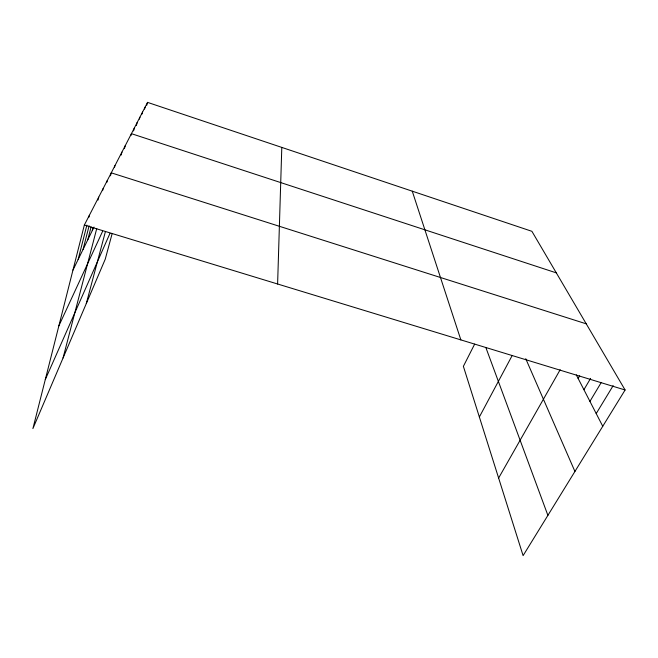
<?xml version="1.0" encoding="UTF-8"?>
<svg xmlns="http://www.w3.org/2000/svg" width="658" height="658" viewBox="0 0 658 658"><rect width="100%" height="100%" fill="white"/><g stroke="black" fill="none" stroke-linecap="round" stroke-linejoin="round"><path stroke-width="0.99" d="M277.61 284.001L281.797 147.417M474.648 344.118L463.38 366.333L523.102 555.623L625.1 389.988L531.903 231.312L147.548 102.377L84.347 225.052L32.9 428.588L105.239 259.211L112.156 233.549M78.129 259.523L86.881 225.126M88.879 217.263L89.373 215.298M83.064 249.44L89.118 225.743M87.769 239.8L91.084 226.903M97.968 200.114L98.733 197.137M92.276 230.596L93.025 227.668M102.59 190.623L103.092 188.673M106.752 182.546L107.262 180.58M63.053 357.977L96.734 228.589M110.478 175.809L111.243 172.84L586.245 323.835M114.451 167.584L114.953 165.643M121.154 155.066L121.936 152.097M124.452 148.642L125.217 145.722M86.288 303.577L105.305 232.003M130.909 135.614L131.427 133.673L556.314 272.873M133.574 130.926L134.355 127.981M136.387 125.472L137.185 122.495M139.389 119.156L139.915 117.198M142.013 114.073L142.547 112.09M144.563 109.105L145.089 107.147M146.767 105.272L147.548 102.377M45.279 379.608L109.985 233.351M58.875 325.833L102.64 231.229M72.964 270.101L93.995 227.068M479.361 416.991L511.932 355.986M498.624 478.045L560.164 369.738M578.135 378.473L579.673 375.825M583.917 389.701L590.596 378.375M589.938 401.388L601.272 382.438M596.214 413.569L613.157 385.637M84.347 225.052L625.1 389.988M576.285 374.871L602.753 426.277M525.734 358.692L574.928 471.457M486.032 348.016L547.892 515.362M412.262 191.182L460.863 339.898"/></g></svg>
